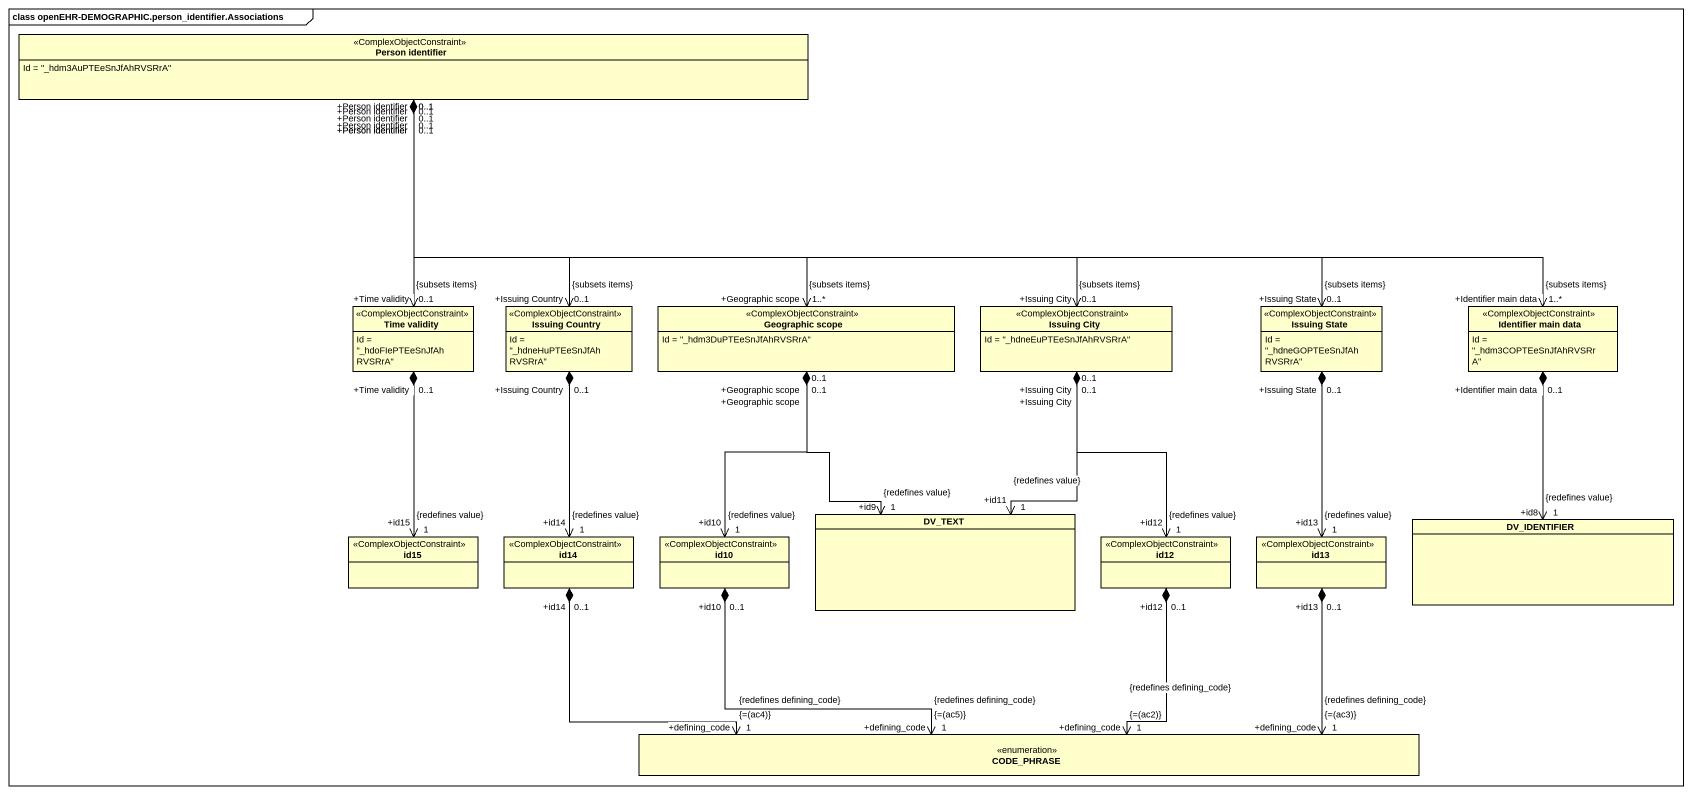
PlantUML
@startuml
mainframe class openEHR-DEMOGRAPHIC.person_identifier.Associations
hide circle
hide empty members
class "Person identifier" as Person_identifier <<ComplexObjectConstraint>> {
  Id = "_hdm3AuPTEeSnJfAhRVSRrA"
}
class "Time validity" as Time_validity <<ComplexObjectConstraint>> {
  Id = "_hdoFIePTEeSnJfAhRVSRrA"
}
class "Issuing Country" as Issuing_Country <<ComplexObjectConstraint>> {
  Id = "_hdneHuPTEeSnJfAhRVSRrA"
}
class "Geographic scope" as Geographic_scope <<ComplexObjectConstraint>> {
  Id = "_hdm3DuPTEeSnJfAhRVSRrA"
}
class "Issuing City" as Issuing_City <<ComplexObjectConstraint>> {
  Id = "_hdneEuPTEeSnJfAhRVSRrA"
}
class "Issuing State" as Issuing_State <<ComplexObjectConstraint>> {
  Id = "_hdneGOPTEeSnJfAhRVSRrA"
}
class "Identifier main data" as Identifier_main_data <<ComplexObjectConstraint>> {
  Id = "_hdm3COPTEeSnJfAhRVSRrA"
}
class id15 <<ComplexObjectConstraint>>
class id14 <<ComplexObjectConstraint>>
class id10 <<ComplexObjectConstraint>>
class DV_TEXT
class id12 <<ComplexObjectConstraint>>
class id13 <<ComplexObjectConstraint>>
class DV_IDENTIFIER
enum CODE_PHRASE
Person_identifier "+Person identifier\n0..1" *--> "+Time validity\n0..1\n{subsets items}" Time_validity
Person_identifier "+Person identifier\n0..1" *--> "+Issuing Country\n0..1\n{subsets items}" Issuing_Country
Person_identifier "+Person identifier\n0..1" *--> "+Geographic scope\n1..*\n{subsets items}" Geographic_scope
Person_identifier "+Person identifier\n0..1" *-right-> "+Issuing City\n0..1\n{subsets items}" Issuing_City
Person_identifier "+Person identifier\n0..1" *-right-> "+Issuing State\n0..1\n{subsets items}" Issuing_State
Person_identifier "+Person identifier\n0..1" *-right-> "+Identifier main data\n1..*\n{subsets items}" Identifier_main_data
Time_validity "+Time validity\n0..1" *--> "+id15\n1\n{redefines value}" id15
Issuing_Country "+Issuing Country\n0..1" *--> "+id14\n1\n{redefines value}" id14
Geographic_scope "+Geographic scope\n0..1" *--> "+id10\n1\n{redefines value}" id10
Geographic_scope "+Geographic scope\n0..1" *--> "+id9\n1\n{redefines value}" DV_TEXT
Issuing_City "+Issuing City\n0..1" *--> "+id11\n1\n{redefines value}" DV_TEXT
Issuing_City "+Issuing City\n0..1" *--> "+id12\n1\n{redefines value}" id12
Issuing_State "+Issuing State\n0..1" *--> "+id13\n1\n{redefines value}" id13
Identifier_main_data "+Identifier main data\n0..1" *--> "+id8\n1\n{redefines value}" DV_IDENTIFIER
id14 "+id14\n0..1" *-right-> "+defining_code\n1\n{=(ac4)}\n{redefines defining_code}" CODE_PHRASE
id10 "+id10\n0..1" *--> "+defining_code\n1\n{=(ac5)}\n{redefines defining_code}" CODE_PHRASE
id12 "+id12\n0..1" *--> "+defining_code\n1\n{=(ac2)}\n{redefines defining_code}" CODE_PHRASE
id13 "+id13\n0..1" *--> "+defining_code\n1\n{=(ac3)}\n{redefines defining_code}" CODE_PHRASE
@enduml
